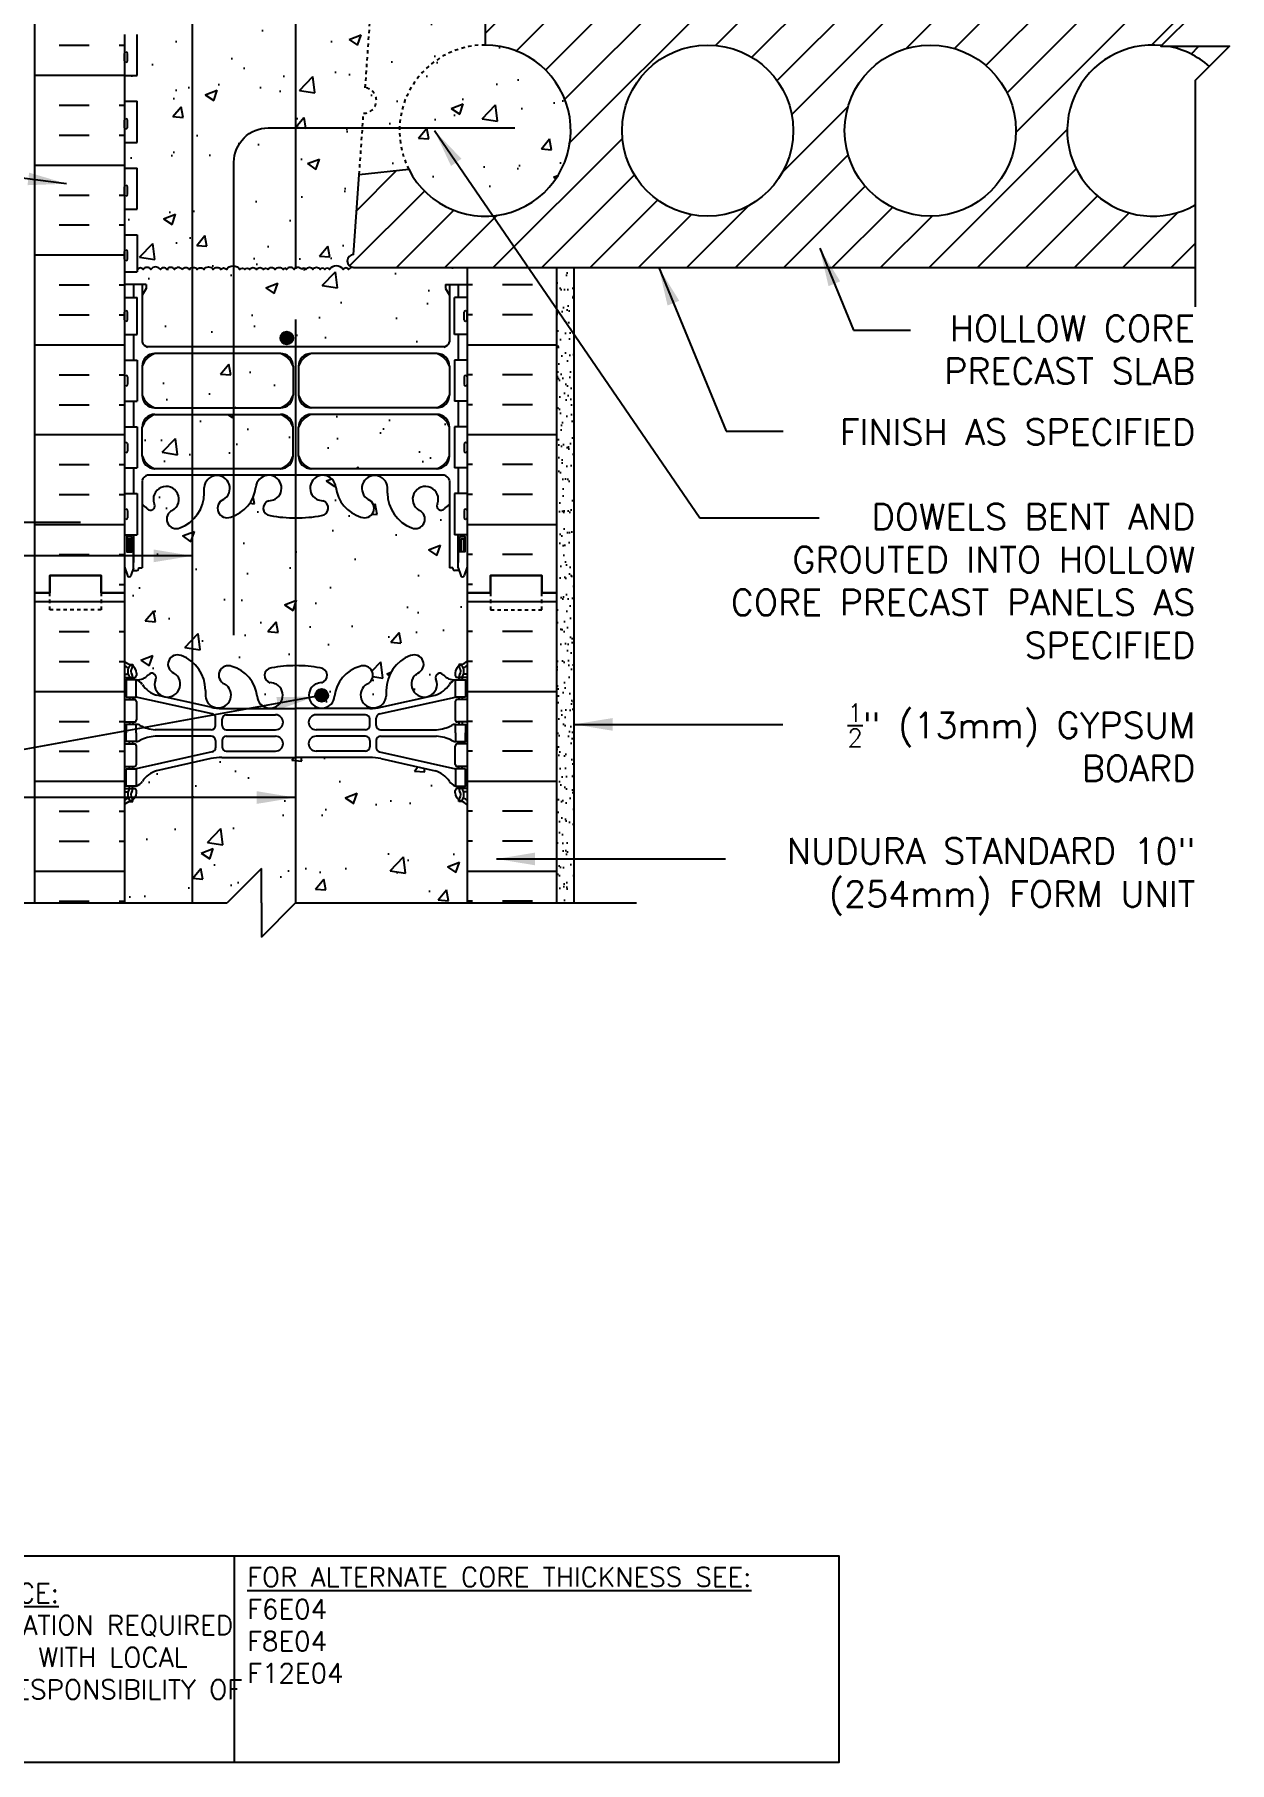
# Model space of a CAD drawing. Header units: inches. Extents: x 98 to 213, y 114 to 192.
# Drawn here: x 177.8 to 212.7, y 113.6 to 164.1 of the extents above; entities that cross this region are included whole.
import ezdxf

# ---------------------------------------------------------------- set-up
doc = ezdxf.new("R2010")
doc.units = ezdxf.units.IN
doc.header["$LTSCALE"] = 0.5
doc.header["$MEASUREMENT"] = 0
doc.linetypes.add('DASHED2', pattern=[0.375, 0.25, -0.125])
doc.linetypes.add('HIDDEN2', pattern=[0.1875, 0.125, -0.0625])
for name, color, linetype in [('HATCH', 12, 'Continuous'), ('Hidden2', 12, 'HIDDEN2'), ('line25', 2, 'Continuous'), ('LINE3', 3, 'Continuous'), ('LINE50', 5, 'Continuous'), ('LINE9', 9, 'Continuous'), ('TEXT', 4, 'Continuous'), ('Web_Edge', 9, 'Continuous')]:
    doc.layers.add(name, color=color, linetype=linetype)
doc.styles.add('DIM', font='romans.shx', dxfattribs={"width": 0.7})
doc.styles.add('ROMANS', font='romans.shx', dxfattribs={"height": 0.75})
doc.styles.get("Standard").update_dxf_attribs({"font": 'romans.shx', "height": 0.75})
doc.dimstyles.new('ext_12', dxfattribs={"dimscale": 12, "dimtxt": 0.09375, "dimasz": 0.09375, "dimexe": 0.09375, "dimexo": 0.0625, "dimgap": 0.0625, "dimtad": 1, "dimdec": 1, "dimzin": 3, "dimdsep": 46, "dimlunit": 4, "dimtxsty": 'DIM', "dimcen": 0.09, "dimdle": 0.09375, "dimclrt": 4, "dimadec": 0, "dimazin": 0, "dimtfac": 1, "dimtdec": 1, "dimtmove": 2, "dimatfit": 3, "dimfxl": 1, "dimfrac": 2, "dimtolj": 1, "dimtzin": 0, "dimarcsym": 0})

msp = doc.modelspace()

# ---------------------------------------------------------------- hatches: boundary and pattern name
at = {"layer": 'HATCH'}
h = msp.add_hatch(dxfattribs=at)
h.set_pattern_fill('AR-CONC', color=256, scale=0.5)
h.set_pattern_definition([(50, (0, 0), (3.5863, -0.31376), [0.375, -4.125]), (355, (0, 0), (-0.693757, 3.76096), [0.3, -3.3]), (100.4514, (0.299, -0.026), (2.892544, 3.4472), [0.3187, -3.50571]), (46.1842, (0, 1), (5.33621, -0.8276), [0.5625, -6.1875]), (96.6356, (0.4447, 0.931), (4.67331, 4.87059), [0.47805, -5.25857]), (351.1842, (0, 1), (4.67331, 4.87059), [0.45, -4.95]), (21, (0.5, 0.75), (2.984535, -2.013094), [0.375, -4.125]), (326, (0.5, 0.75), (1.216577, 3.62575), [0.3, -3.3]), (71.4514, (0.7487, 0.5822), (4.20111, 1.612656), [0.3187, -3.50571]), (37.5, (0, 0), (0.060799, 1.664469), [0, -3.26, 0, -3.35, 0, -3.3125]), (7.5, (0, 0), (1.315348, 1.972059), [0, -1.91, 0, -3.185, 0, -1.2625]), (327.5, (-1.115, 0), (2.669112, -0.1127744), [0, -1.25, 0, -3.9, 0, -5.175]), (317.5, (-1.615, 0), (2.91593, 0.500525), [0, -1.625, 0, -2.59, 0, -3.675])])
h.paths.add_polyline_path([(188.819, 184.714, -1), (189.032, 184.203, 2.155404), (189.571, 184.008), (189.559, 184.03, -0.834375), (189.771, 184.155, 0.23174), (190.128, 184.004), (190.233, 184.004), (190.233, 184.074), (190.186, 184.074, -0.414214), (190.123, 184.137), (190.123, 184.204, -0.249069), (190.233, 184.411), (190.233, 184.453), (190.323, 184.453, 0.08841), (190.469, 184.55), (190.469, 185.271, 0.336749), (189.808, 185.165, 0.520567), (189.421, 185.165, 0.520567), (188.921, 185.165, 0.259173), (188.469, 185.385, 0.259173), (188.018, 185.165, 0.520567), (187.518, 185.165, 0.520567), (187.131, 185.165, 0.336749), (186.469, 185.271, 0.336749), (185.808, 185.165, 0.520567), (185.421, 185.165, 0.520567), (184.921, 185.165, 0.520567), (184.074, 185.165, 0.520567), (183.792, 185.165, 0.520567), (182.897, 185.165, 0.520567), (182.158, 185.165, 0.520567), (181.465, 185.165, 0.520567), (181.244, 185.165, 0.321585), (180.469, 185.191), (180.469, 184.55, 0.088416), (180.615, 184.453), (180.705, 184.453), (180.705, 184.411, -0.249069), (180.815, 184.204), (180.815, 184.137, -0.414214), (180.753, 184.074), (180.705, 184.074), (180.705, 184.004), (180.81, 184.004, 0.231736), (181.168, 184.155, -0.8344), (181.38, 184.03), (181.368, 184.008, 2.155404), (181.907, 184.203, -1), (182.12, 184.714, -0.311223), (182.829, 183.698), (182.829, 183.533, 1.661382), (183.39, 183.886, -1), (183.603, 184.397, -0.30095), (184.34, 183.524, 1.661382), (184.901, 183.877, 0.055617), (184.721, 183.923, -0.843243), (184.756, 184.355, -0.047544), (185.469, 184.42, -0.047544), (186.183, 184.355, -0.843243), (186.218, 183.923, 0.055617), (186.038, 183.877, 1.661382), (186.599, 183.524, -0.30095), (187.336, 184.397, -1), (187.549, 183.886, 1.661382), (188.11, 183.533), (188.11, 183.698, -0.311223)])
h.paths.add_polyline_path([(190.233, 180.497, -0.249069), (190.123, 180.704), (190.123, 180.772, -0.414214), (190.186, 180.834), (190.233, 180.834), (190.233, 180.904), (190.128, 180.904, -0.155529), (189.953, 181.038, 0.180914), (189.535, 181.35), (187.954, 181.703, 0.054974), (187.627, 181.739), (185.469, 181.739), (183.312, 181.739, 0.054974), (182.985, 181.703), (181.404, 181.35, 0.180914), (180.986, 181.038, -0.155529), (180.81, 180.904), (180.705, 180.904), (180.705, 180.834), (180.753, 180.834, -0.414214), (180.815, 180.772), (180.815, 180.704, -0.249069), (180.705, 180.497), (180.705, 180.455), (180.615, 180.455, 0.088416), (180.469, 180.358), (180.469, 177.294), (182.608, 177.294), (183.608, 176.294), (183.608, 178.294), (184.608, 177.294), (190.469, 177.294), (190.469, 180.358, 0.08841), (190.323, 180.455), (190.233, 180.455)])
h.paths.add_polyline_path([(190.469, 174.794), (184.608, 174.794), (183.608, 175.794), (183.608, 173.794), (182.608, 174.794), (180.469, 174.794), (180.469, 171.987, 0.088416), (180.615, 171.889), (180.705, 171.889), (180.705, 171.848, -0.249069), (180.815, 171.641), (180.815, 171.573, -0.414214), (180.753, 171.511), (180.705, 171.511), (180.705, 171.441), (180.81, 171.441, -0.155529), (180.986, 171.307, 0.180914), (181.404, 170.995), (182.985, 170.642, 0.054974), (183.312, 170.606), (185.469, 170.606), (187.627, 170.606, 0.054974), (187.954, 170.642), (189.535, 170.995, 0.180914), (189.953, 171.307, -0.155529), (190.128, 171.441), (190.233, 171.441), (190.233, 171.511), (190.186, 171.511, -0.414214), (190.123, 171.573), (190.123, 171.641, -0.249069), (190.233, 171.848), (190.233, 171.889), (190.323, 171.889, 0.08841), (190.469, 171.987)])
h.paths.add_polyline_path([(190.469, 167.794, 0.08841), (190.323, 167.892), (190.233, 167.892), (190.233, 167.933, -0.249069), (190.123, 168.141), (190.123, 168.208, -0.414214), (190.186, 168.271), (190.233, 168.271), (190.233, 168.341), (190.128, 168.341, 0.231736), (189.771, 168.19, -0.8344), (189.559, 168.315), (189.571, 168.336, 2.155404), (189.032, 168.142, -1), (188.819, 167.631, -0.311223), (188.11, 168.647), (188.11, 168.812, 1.661382), (187.549, 168.459, -1), (187.336, 167.948, -0.30095), (186.599, 168.82, 1.661382), (186.038, 168.468, 0.055617), (186.218, 168.422, -0.843243), (186.183, 167.99, -0.047544), (185.469, 167.925, -0.047544), (184.756, 167.99, -0.843243), (184.721, 168.422, 0.055617), (184.901, 168.468, 1.661382), (184.34, 168.82, -0.30095), (183.603, 167.948, -1), (183.39, 168.459, 1.661382), (182.829, 168.812), (182.829, 168.647, -0.311223), (182.12, 167.631, -1), (181.907, 168.142, 2.155404), (181.368, 168.336), (181.38, 168.315, -0.834375), (181.168, 168.19, 0.23174), (180.81, 168.341), (180.705, 168.341), (180.705, 168.271), (180.753, 168.271, -0.414214), (180.815, 168.208), (180.815, 168.141, -0.249069), (180.705, 167.933), (180.705, 167.892), (180.615, 167.892, 0.088416), (180.469, 167.794), (180.469, 165.794), (180.469, 164.099), (180.545, 164.099), (180.545, 165.101, -0.379483), (181.037, 165.544), (189.781, 165.544), (189.781, 165.584), (189.687, 165.584, -1), (189.687, 165.647), (189.687, 165.772), (190.062, 165.772), (190.062, 165.647, -1), (190.062, 165.584), (189.968, 165.584), (189.968, 165.544), (190.371, 165.544, -0.386179), (190.373, 165.294), (190.997, 165.294), (191.157, 165.294), (191.157, 165.794), (190.469, 165.794)])
h.paths.add_polyline_path([(187.498, 162.546), (187.69, 165.294), (181.039, 165.294, 0.366745), (180.795, 165.083), (180.795, 164.099), (180.834, 164.099), (180.834, 162.899), (180.469, 162.899), (180.469, 162.149), (180.834, 162.149), (180.834, 160.949), (180.469, 160.949), (180.469, 160.199), (180.834, 160.199), (180.834, 158.999), (180.469, 158.999), (180.469, 158.249), (180.834, 158.249), (180.834, 157.26, -0.027214), (180.851, 157.239, -0.520567), (181.011, 157.239, -0.520567), (181.232, 157.239, -0.520567), (181.513, 157.239, -0.520567), (181.699, 157.239, -0.520567), (181.927, 157.239, -0.507124), (182.145, 157.239, -0.507124), (182.364, 157.239, -0.520567), (182.591, 157.239, -0.520567), (182.778, 157.239, -0.520567), (183.059, 157.239, -0.520567), (183.28, 157.239, -0.520567), (183.44, 157.239, -0.520567), (183.838, 157.239, -0.520567), (183.977, 157.239, -0.520567), (184.115, 157.239, -0.520567), (184.321, 157.239, -0.520567), (184.525, 157.239, -0.592026), (184.651, 157.239, -0.507124), (184.87, 157.239, -0.520567), (185.097, 157.239, -0.139223), (185.145, 157.279, -0.139223), (185.194, 157.239, -0.520567), (185.421, 157.239, -0.507124), (185.64, 157.239, -0.592026), (185.766, 157.239, -0.520567), (185.969, 157.239, -0.520567), (186.176, 157.239, -0.520567), (186.314, 157.239, -0.520567), (186.453, 157.239, -0.520567), (186.851, 157.239, -0.520567), (187.011, 157.239, -0.256196), (187.127, 157.297, -0.923848), (187.157, 157.669), (187.321, 160.013), (187.446, 161.8, 0.932515)])
h.paths.add_polyline_path([(190.997, 163.794), (190.997, 165.294), (190.373, 165.294), (189.968, 165.294), (189.968, 164.897), (189.874, 164.709), (189.781, 164.897), (189.781, 165.294), (187.69, 165.294), (187.498, 162.546, -0.932515), (187.446, 161.8), (187.321, 160.013), (188.766, 160.165, -0.559194)])
h.paths.add_polyline_path([(190.997, 163.794, 0.559194), (188.766, 160.165, 1.788289)])
h.paths.add_polyline_path([(189.959, 156.482), (189.839, 156.682), (189.839, 156.794), (190.469, 156.794), (190.469, 157.294), (187.157, 157.294, -0.039583), (187.127, 157.297, 0.256196), (187.011, 157.239, 0.520567), (186.851, 157.239, 0.520567), (186.453, 157.239, 0.520567), (186.314, 157.239, 0.520567), (186.176, 157.239, 0.520567), (185.969, 157.239, 0.520567), (185.766, 157.239, 0.592026), (185.64, 157.239, 0.507124), (185.421, 157.239, 0.520567), (185.194, 157.239, 0.139223), (185.145, 157.279, 0.139223), (185.097, 157.239, 0.520567), (184.87, 157.239, 0.507124), (184.651, 157.239, 0.592026), (184.525, 157.239, 0.520567), (184.321, 157.239, 0.520567), (184.115, 157.239, 0.520567), (183.977, 157.239, 0.520567), (183.838, 157.239, 0.520567), (183.44, 157.239, 0.520567), (183.28, 157.239, 0.520567), (183.059, 157.239, 0.520567), (182.778, 157.239, 0.520567), (182.591, 157.239, 0.520567), (182.364, 157.239, 0.507124), (182.145, 157.239, 0.507124), (181.927, 157.239, 0.520567), (181.699, 157.239, 0.520567), (181.513, 157.239, 0.520567), (181.232, 157.239, 0.520567), (181.011, 157.239, 0.520567), (180.851, 157.239, 0.027214), (180.834, 157.26), (180.834, 157.169), (180.469, 157.169), (180.469, 156.794), (181.099, 156.794), (181.099, 156.682), (180.979, 156.482), (180.979, 155.121, 0.268156), (181.141, 154.973), (189.798, 154.973, 0.268138), (189.959, 155.121)])
h.paths.add_polyline_path([(185.393, 154.41, 0.225652), (185.018, 154.785), (181.354, 154.785, 0.225652), (180.979, 154.41), (180.979, 153.569, 0.225652), (181.354, 153.194), (185.018, 153.194, 0.225652), (185.393, 153.569)])
h.paths.add_polyline_path([(185.393, 152.629, 0.225652), (185.018, 153.004), (181.354, 153.004, 0.225652), (180.979, 152.629), (180.979, 151.788, 0.225652), (181.354, 151.413), (185.018, 151.413, 0.225652), (185.393, 151.788)])
h.paths.add_polyline_path([(189.959, 152.629, 0.225652), (189.584, 153.004), (185.921, 153.004, 0.225652), (185.546, 152.629), (185.546, 151.788, 0.225652), (185.921, 151.413), (189.584, 151.413, 0.225652), (189.959, 151.788)])
h.paths.add_polyline_path([(190.469, 147.794), (190.469, 148.554), (190.384, 148.293, -0.6), (190.284, 148.293), (190.236, 148.443), (190.109, 148.443, -0.414214), (190.059, 148.493), (190.059, 148.523), (189.959, 148.523), (189.959, 150.36, 0.108935), (189.807, 150.247, -0.8344), (189.595, 150.373), (189.607, 150.394, 2.155404), (189.068, 150.2, -1), (188.855, 149.689, -0.311223), (188.146, 150.705), (188.146, 150.87, 1.661382), (187.585, 150.517, -1), (187.372, 150.006, -0.30095), (186.635, 150.878, 1.661382), (186.074, 150.525, 0.055617), (186.254, 150.48, -0.843243), (186.219, 150.047, -0.049932), (185.469, 149.983, -0.049932), (184.72, 150.047, -0.843243), (184.685, 150.48, 0.055617), (184.865, 150.525, 1.661382), (184.304, 150.878, -0.30095), (183.567, 150.006, -1), (183.354, 150.517, 1.661382), (182.793, 150.87), (182.793, 150.705, -0.311223), (182.084, 149.689, -1), (181.871, 150.2, 2.155404), (181.332, 150.394), (181.344, 150.373, -0.834375), (181.132, 150.247, 0.108938), (180.979, 150.36), (180.979, 148.523), (180.879, 148.523), (180.879, 148.493, -0.414214), (180.829, 148.443), (180.703, 148.443), (180.654, 148.293, -0.6), (180.554, 148.293), (180.469, 148.554), (180.469, 147.794), (180.469, 145.794, 0.088416), (180.615, 145.697), (180.705, 145.697), (180.705, 145.655, -0.249069), (180.815, 145.448), (180.815, 145.381, -0.414214), (180.753, 145.318), (180.705, 145.318), (180.705, 145.248), (180.81, 145.248, 0.231736), (181.168, 145.399, -0.8344), (181.38, 145.274), (181.368, 145.252, 2.155404), (181.907, 145.447, -1), (182.12, 145.958, -0.311223), (182.829, 144.942), (182.829, 144.777, 1.661382), (183.39, 145.13, -1), (183.603, 145.641, -0.30095), (184.34, 144.769, 1.661382), (184.901, 145.121, 0.055617), (184.721, 145.167, -0.843243), (184.756, 145.599, -0.047544), (185.469, 145.664, -0.047544), (186.183, 145.599, -0.843243), (186.218, 145.167, 0.055617), (186.038, 145.121, 1.661382), (186.599, 144.769, -0.30095), (187.336, 145.641, -1), (187.549, 145.13, 1.661382), (188.11, 144.777), (188.11, 144.942, -0.311223), (188.819, 145.958, -1), (189.032, 145.447, 2.155404), (189.571, 145.252), (189.559, 145.274, -0.834375), (189.771, 145.399, 0.23174), (190.128, 145.248), (190.233, 145.248), (190.233, 145.318), (190.186, 145.318, -0.414214), (190.123, 145.381), (190.123, 145.448, -0.249069), (190.233, 145.655), (190.233, 145.697), (190.323, 145.697, 0.08841), (190.469, 145.794)])
h.paths.add_polyline_path([(190.469, 141.602, 0.08841), (190.323, 141.699), (190.233, 141.699), (190.233, 141.741, -0.249069), (190.123, 141.948), (190.123, 142.016, -0.414214), (190.186, 142.078), (190.233, 142.078), (190.233, 142.148), (190.128, 142.148, -0.155529), (189.953, 142.282, 0.180914), (189.535, 142.594), (187.954, 142.947, 0.054974), (187.627, 142.983), (185.469, 142.983), (183.312, 142.983, 0.054974), (182.985, 142.947), (181.404, 142.594, 0.180914), (180.986, 142.282, -0.155529), (180.81, 142.148), (180.705, 142.148), (180.705, 142.078), (180.753, 142.078, -0.414214), (180.815, 142.016), (180.815, 141.948, -0.249069), (180.705, 141.741), (180.705, 141.699), (180.615, 141.699, 0.088416), (180.469, 141.602), (180.469, 138.735), (183.462, 138.735), (184.462, 139.735), (184.462, 138.735), (184.462, 137.735), (185.462, 138.735), (190.469, 138.735)])
h = msp.add_hatch(dxfattribs=at)
h.set_pattern_fill('INSUL', color=256, scale=7, style=0)
h.set_pattern_definition([(0, (-2745.6921, -249.215), (0, 2.625), []), (0, (-2745.6921, -248.34), (0, 2.625), [0.875, -0.875]), (0, (-2745.6921, -247.465), (0, 2.625), [0.875, -0.875])])
h.paths.add_polyline_path([(177.844, 147.794), (178.282, 147.794), (178.282, 148.294), (179.782, 148.294), (179.782, 147.794), (180.469, 147.794), (180.469, 165.794), (179.782, 165.794), (179.782, 166.294), (178.282, 166.294), (178.282, 165.794), (177.844, 165.794)])
h = msp.add_hatch(dxfattribs=at)
h.set_pattern_fill('ANSI31', color=256, scale=8, style=0)
edge = h.paths.add_edge_path(flags=16)
edge.add_arc((197.497, 161.294), 2.5, 0, 360)
edge = h.paths.add_edge_path(flags=16)
edge.add_arc((203.997, 161.294), 2.5, 0, 360)
edge = h.paths.add_edge_path()
edge.add_arc((210.497, 161.294), 2.5, 83.9701, 299.6725)
edge.add_line((211.734, 159.122), (211.734, 157.294))
edge.add_line((211.734, 157.294), (190.997, 157.294))
edge.add_line((190.997, 157.294), (187.157, 157.294))
edge.add_line((187.157, 157.294), (187.085, 157.309))
edge.add_line((187.085, 157.309), (187.024, 157.349))
edge.add_line((187.024, 157.349), (186.984, 157.41))
edge.add_line((186.984, 157.41), (186.969, 157.482))
edge.add_line((186.969, 157.482), (186.984, 157.554))
edge.add_line((186.984, 157.554), (187.024, 157.615))
edge.add_line((187.024, 157.615), (187.085, 157.655))
edge.add_line((187.085, 157.655), (187.157, 157.669))
edge.add_line((187.157, 157.669), (187.321, 160.013))
edge.add_line((187.321, 160.013), (188.766, 160.165))
edge.add_line((188.766, 160.165), (189.14, 159.62))
edge.add_line((189.14, 159.62), (189.644, 159.192))
edge.add_line((189.644, 159.192), (190.243, 158.911))
edge.add_line((190.243, 158.911), (190.894, 158.797))
edge.add_line((190.894, 158.797), (191.491, 158.844))
edge.add_line((191.491, 158.844), (192.059, 159.031))
edge.add_line((192.059, 159.031), (192.663, 159.43))
edge.add_line((192.663, 159.43), (193.127, 159.985))
edge.add_line((193.127, 159.985), (193.395, 160.59))
edge.add_line((193.395, 160.59), (193.496, 161.243))
edge.add_line((193.496, 161.243), (193.422, 161.9))
edge.add_line((193.422, 161.9), (193.179, 162.515))
edge.add_line((193.179, 162.515), (192.783, 163.044))
edge.add_line((192.783, 163.044), (192.262, 163.451))
edge.add_line((192.262, 163.451), (191.652, 163.707))
edge.add_line((191.652, 163.707), (190.997, 163.794))
edge.add_line((190.997, 163.794), (190.997, 165.294))
edge.add_line((190.997, 165.294), (211.734, 165.294))
edge.add_line((211.734, 165.294), (211.734, 164.756))
edge.add_line((211.734, 164.756), (210.734, 163.756))
edge.add_line((210.734, 163.756), (212.734, 163.756))
edge.add_line((212.734, 163.756), (212.149, 163.17))
edge.add_line((212.149, 163.17), (211.734, 163.467))
edge.add_arc((210.497, 161.294), 2.5, 60.3275, 79.8865)
edge.add_line((210.936, 163.756), (210.734, 163.756))
edge.add_line((210.734, 163.756), (210.759, 163.781))
h = msp.add_hatch(dxfattribs=at)
h.set_pattern_fill('ANSI31', color=256, scale=8, style=0)
h.paths.add_polyline_path([(197.862, 161.802), (206.165, 161.802), (206.165, 162.927), (197.862, 162.927)], flags=24)
h.paths.add_polyline_path([(197.862, 160.832), (206.308, 160.832), (206.308, 161.957), (197.862, 161.957)], flags=24)
h = msp.add_hatch(dxfattribs=at)
h.set_pattern_fill('INSUL', color=256, scale=7, style=0)
h.set_pattern_definition([(180, (3116.631, -249.215), (0, 2.625), []), (180, (3116.631, -248.34), (0, 2.625), [0.875, -0.875]), (180, (3116.631, -247.465), (0, 2.625), [0.875, -0.875])])
h.paths.add_polyline_path([(193.094, 157.294), (190.469, 157.294), (190.469, 147.794), (191.157, 147.794), (191.157, 148.294), (192.657, 148.294), (192.657, 147.794), (193.094, 147.794)])
h = msp.add_hatch(dxfattribs=at)
h.set_pattern_fill('AR-SAND', color=256, scale=0.25, style=0)
h.set_pattern_definition([(37.5, (17.63575, -10.81183), (-0.01574834, 0.48170594), [0, -0.38, 0, -0.425, 0, -0.40625]), (7.5, (17.63575, -10.81183), (0.4424442, 0.7055365), [0, -0.205, 0, -0.3425, 0, -0.13125]), (327.5, (17.32825, -10.81183), (0.7785355, 0.00141476), [0, -0.125, 0, -0.45, 0, -0.5875]), (317.5, (17.32825, -10.81183), (0.7515317, 0.2194189), [0, -0.0625, 0, -0.295, 0, -0.3375])])
h.paths.add_polyline_path([(193.094, 147.735), (193.094, 138.735), (193.594, 138.735), (193.594, 157.294), (193.094, 157.294)])
h = msp.add_hatch(dxfattribs=at)
h.set_pattern_fill('INSUL', color=256, scale=7, style=0)
h.set_pattern_definition([(0, (-2745.6921, -267.215), (0, 2.625), []), (0, (-2745.6921, -266.34), (0, 2.625), [0.875, -0.875]), (0, (-2745.6921, -265.465), (0, 2.625), [0.875, -0.875])])
h.paths.add_polyline_path([(177.844, 138.735), (180.469, 138.735), (180.469, 147.794), (179.782, 147.794), (179.782, 148.294), (178.282, 148.294), (178.282, 147.794), (177.844, 147.794)])
h = msp.add_hatch(dxfattribs=at)
h.set_pattern_fill('INSUL', color=256, scale=7, style=0)
h.set_pattern_definition([(180, (3116.631, -267.215), (0, 2.625), []), (180, (3116.631, -266.34), (0, 2.625), [0.875, -0.875]), (180, (3116.631, -265.465), (0, 2.625), [0.875, -0.875])])
h.paths.add_polyline_path([(190.469, 138.735), (193.094, 138.735), (193.094, 147.794), (192.657, 147.794), (192.657, 148.294), (191.157, 148.294), (191.157, 147.794), (190.469, 147.794)])
at = {"layer": 'LINE3'}
h = msp.add_hatch(color=256, dxfattribs=at)
h.paths.add_polyline_path([(185.39, 155.269, 0.831395), (185.021, 155.269)])
h.paths.add_polyline_path([(185.393, 155.235, 0.045935), (185.39, 155.269), (185.021, 155.269, 0.045935), (185.018, 155.235, 1)])
h = msp.add_hatch(color=256, dxfattribs=at)
h.paths.add_polyline_path([(186.41, 144.83, 0.831395), (186.041, 144.83)])
h.paths.add_polyline_path([(186.413, 144.796, 0.045935), (186.41, 144.83), (186.041, 144.83, 0.045935), (186.038, 144.796, 1)])

# ---------------------------------------------------------------- linework, layer by layer
at = {"layer": 'HATCH'}
for points in [[(182.145, 157.239, 0.507124), (181.927, 157.239, 0.520567), (181.699, 157.239, 0.520567), (181.513, 157.239, 0.520567), (181.232, 157.239, 0.520567), (181.011, 157.239, 0.520567), (180.851, 157.239, 0.027214), (180.834, 157.26, 0.027214)], [(182.145, 157.239, -0.507124), (182.364, 157.239, -0.520567), (182.591, 157.239, -0.520567), (182.778, 157.239, -0.520567), (183.059, 157.239, -0.520567), (183.28, 157.239, -0.520567), (183.44, 157.239, -0.520567), (183.838, 157.239, -0.520567), (183.977, 157.239, -0.520567), (184.115, 157.239, -0.520567), (184.321, 157.239, -0.520567), (184.525, 157.239, -0.592026), (184.651, 157.239, -0.498871)], [(184.651, 157.239, -0.507124), (184.87, 157.239, -0.520567), (185.097, 157.239, -0.139223), (185.145, 157.279, -0.139223)], [(185.64, 157.239, 0.507124), (185.421, 157.239, 0.520567), (185.194, 157.239, 0.139223), (185.145, 157.279, 0.139223)], [(187.145, 157.295, 0.292142), (187.011, 157.239, 0.520567), (186.851, 157.239, 0.520567), (186.453, 157.239, 0.520567), (186.314, 157.239, 0.520567), (186.176, 157.239, 0.520567), (185.969, 157.239, 0.520567), (185.766, 157.239, 0.592026), (185.64, 157.239)]]:
    msp.add_lwpolyline(points, format="xyb", dxfattribs=at)
at = {"layer": 'Hidden2'}
for p, q in [((187.498, 162.546), (187.69, 165.294)), ((187.321, 160.013), (187.446, 161.8))]:
    msp.add_line(p, q, dxfattribs=at)
for centre, radius, start, end in [((190.997, 161.294), 2.5, 90, 206.8546), ((187.446, 162.175), 0.375, 270, 82)]:
    msp.add_arc(centre, radius, start, end, dxfattribs=at)
at = {"layer": 'line25'}
for p, q in [((190.997, 165.294), (190.997, 163.794)), ((180.469, 164.099), (180.469, 147.794)), ((180.834, 162.899), (180.834, 164.099)), ((180.469, 162.899), (180.834, 162.899)), ((180.469, 162.149), (180.834, 162.149)), ((180.834, 160.949), (180.834, 162.149)), ((180.469, 160.949), (180.834, 160.949)), ((180.469, 160.199), (180.834, 160.199)), ((180.834, 158.999), (180.834, 160.199)), ((187.157, 157.669), (187.321, 160.013)), ((187.321, 160.013), (188.766, 160.165)), ((180.469, 158.999), (180.834, 158.999)), ((180.469, 158.249), (180.834, 158.249)), ((180.834, 158.249), (180.834, 157.169)), ((180.469, 157.169), (180.834, 157.169)), ((187.157, 157.294), (209.734, 157.294)), ((187.157, 157.294), (211.734, 157.294)), ((190.469, 157.294), (190.469, 147.794)), ((180.469, 156.419), (180.834, 156.419)), ((180.834, 155.339), (180.834, 156.419)), ((190.469, 156.419), (190.104, 156.419)), ((190.104, 155.339), (190.104, 156.419)), ((180.469, 155.339), (180.834, 155.339)), ((190.469, 155.339), (190.104, 155.339)), ((180.469, 154.589), (180.834, 154.589)), ((180.834, 154.589), (180.834, 153.389)), ((190.469, 154.589), (190.104, 154.589)), ((190.104, 154.589), (190.104, 153.389)), ((180.469, 153.389), (180.834, 153.389)), ((190.469, 153.389), (190.104, 153.389)), ((180.469, 152.639), (180.834, 152.639)), ((180.834, 152.639), (180.834, 151.439)), ((190.469, 152.639), (190.104, 152.639)), ((190.104, 152.639), (190.104, 151.439)), ((180.469, 151.439), (180.834, 151.439)), ((190.469, 151.439), (190.104, 151.439)), ((180.469, 150.689), (180.834, 150.689)), ((180.834, 150.689), (180.834, 149.489)), ((190.469, 150.689), (190.104, 150.689)), ((190.104, 150.689), (190.104, 149.489)), ((180.469, 149.489), (180.834, 149.489)), ((190.469, 149.489), (190.104, 149.489)), ((180.469, 147.794), (180.469, 138.735)), ((190.469, 147.794), (190.469, 138.735))]:
    msp.add_line(p, q, dxfattribs=at)
for centre in [(197.497, 161.294), (203.997, 161.294)]:
    msp.add_circle(centre, 2.5, dxfattribs=at)
for centre, radius, start, end in [((190.997, 161.294), 2.5, 206.8546, 90), ((210.497, 161.294), 2.5, 83.9701, 299.6725), ((210.497, 161.294), 2.5, 48.6252, 79.8865), ((187.157, 157.482), 0.188, 90, 270)]:
    msp.add_arc(centre, radius, start, end, dxfattribs=at)
at = {"layer": 'LINE3'}
for p, q in [((182.446, 174.794), (182.446, 138.735)), ((185.455, 174.794), (185.455, 157.272)), ((185.455, 155.772), (185.455, 138.729))]:
    msp.add_line(p, q, dxfattribs=at)
msp.add_lwpolyline([(183.663, 146.557), (183.663, 160.373, -0.414214), (184.663, 161.373), (191.862, 161.373)], format="xyb", dxfattribs=at)
for centre in [(185.205, 155.235), (186.225, 144.796)]:
    msp.add_circle(centre, 0.188, dxfattribs=at)
at = {"layer": 'LINE50'}
for p, q in [((177.844, 147.794), (177.844, 165.794)), ((193.094, 147.735), (193.094, 157.294)), ((177.844, 138.735), (177.844, 147.794)), ((193.094, 138.735), (193.094, 147.794))]:
    msp.add_line(p, q, dxfattribs=at)
for points in [[(180.469, 147.794), (179.782, 147.794), (179.782, 148.294), (178.282, 148.294), (178.282, 147.794), (177.844, 147.794)], [(177.844, 147.794), (178.282, 147.794), (178.282, 148.294), (179.782, 148.294), (179.782, 147.794), (180.469, 147.794)], [(190.469, 147.794), (191.157, 147.794), (191.157, 148.294), (192.657, 148.294), (192.657, 147.794), (193.094, 147.794)], [(193.094, 147.794), (192.657, 147.794), (192.657, 148.294), (191.157, 148.294), (191.157, 147.794), (190.469, 147.794)]]:
    msp.add_lwpolyline(points, dxfattribs=at)
at = {"layer": 'LINE9'}
for p, q in [((180.469, 163.329), (180.469, 163.549)), ((180.509, 163.589), (180.509, 163.589)), ((180.549, 163.329), (180.549, 163.549)), ((180.469, 163.494), (180.469, 163.494)), ((180.469, 163.384), (180.469, 163.384)), ((180.509, 163.289), (180.509, 163.289)), ((180.469, 161.379), (180.469, 161.599)), ((180.469, 161.544), (180.469, 161.544)), ((180.509, 161.639), (180.509, 161.639)), ((180.549, 161.379), (180.549, 161.599)), ((180.469, 161.434), (180.469, 161.434)), ((180.509, 161.339), (180.509, 161.339)), ((180.469, 159.429), (180.469, 159.649)), ((180.469, 159.594), (180.469, 159.594)), ((180.509, 159.689), (180.509, 159.689)), ((180.549, 159.429), (180.549, 159.649)), ((180.469, 159.484), (180.469, 159.484)), ((180.509, 159.389), (180.509, 159.389)), ((180.469, 157.539), (180.469, 157.759)), ((180.469, 157.704), (180.469, 157.704)), ((180.469, 157.594), (180.469, 157.594)), ((180.509, 157.799), (180.509, 157.799)), ((180.509, 157.499), (180.509, 157.499)), ((180.549, 157.539), (180.549, 157.759)), ((193.594, 138.735), (193.594, 157.294)), ((180.469, 155.769), (180.469, 155.989)), ((180.509, 156.029), (180.509, 156.029)), ((180.549, 155.769), (180.549, 155.989)), ((190.389, 155.769), (190.389, 155.989)), ((190.429, 156.029), (190.429, 156.029)), ((190.469, 155.769), (190.469, 155.989)), ((180.469, 155.934), (180.469, 155.934)), ((180.469, 155.824), (180.469, 155.824)), ((180.509, 155.729), (180.509, 155.729)), ((190.429, 155.729), (190.429, 155.729)), ((190.469, 155.934), (190.469, 155.934)), ((190.469, 155.824), (190.469, 155.824)), ((180.469, 154.099), (180.469, 153.879)), ((180.469, 154.044), (180.469, 154.044)), ((180.509, 154.139), (180.509, 154.139)), ((180.549, 154.099), (180.549, 153.879)), ((190.389, 154.099), (190.389, 153.879)), ((190.429, 154.139), (190.429, 154.139)), ((190.469, 154.099), (190.469, 153.879)), ((190.469, 154.044), (190.469, 154.044)), ((180.469, 153.934), (180.469, 153.934)), ((180.509, 153.839), (180.509, 153.839)), ((190.429, 153.839), (190.429, 153.839)), ((190.469, 153.934), (190.469, 153.934)), ((180.469, 152.149), (180.469, 151.929)), ((180.469, 152.094), (180.469, 152.094)), ((180.469, 151.984), (180.469, 151.984)), ((180.549, 152.149), (180.549, 151.929)), ((190.389, 152.149), (190.389, 151.929)), ((190.469, 152.149), (190.469, 151.929)), ((190.469, 152.094), (190.469, 152.094)), ((190.469, 151.984), (190.469, 151.984)), ((180.509, 151.889), (180.509, 151.889)), ((190.429, 151.889), (190.429, 151.889)), ((180.469, 150.199), (180.469, 149.979)), ((180.469, 150.144), (180.469, 150.144)), ((180.469, 150.034), (180.469, 150.034)), ((180.509, 150.239), (180.509, 150.239)), ((180.509, 149.939), (180.509, 149.939)), ((180.549, 150.199), (180.549, 149.979)), ((190.389, 150.199), (190.389, 149.979)), ((190.429, 150.239), (190.429, 150.239)), ((190.429, 149.939), (190.429, 149.939)), ((190.469, 150.199), (190.469, 149.979)), ((190.469, 150.144), (190.469, 150.144)), ((190.469, 150.034), (190.469, 150.034)), ((177.334, 149.858), (179.18, 149.858)), ((184.462, 139.735), (183.462, 138.735)), ((184.462, 138.735), (184.462, 139.735)), ((172.175, 138.735), (183.462, 138.735)), ((184.462, 138.735), (184.462, 137.735)), ((184.462, 137.735), (185.462, 138.735)), ((185.462, 138.735), (195.422, 138.735))]:
    msp.add_line(p, q, dxfattribs=at)
msp.add_lwpolyline([(211.734, 170.912), (211.734, 164.756), (210.734, 163.756), (211.734, 163.756), (212.734, 163.756), (211.734, 162.756), (211.734, 156.144)], dxfattribs=at)
at = {"layer": 'LINE9', "linetype": 'DASHED2', "ltscale": 0.15}
for points in [[(179.782, 147.794), (179.782, 147.794), (179.782, 147.294), (178.282, 147.294), (178.282, 147.794), (178.282, 147.794)], [(179.782, 147.794), (179.782, 147.794), (179.782, 147.294), (178.282, 147.294), (178.282, 147.794), (178.282, 147.794)], [(191.157, 147.794), (191.157, 147.794), (191.157, 147.294), (192.657, 147.294), (192.657, 147.794), (192.657, 147.794)], [(191.157, 147.794), (191.157, 147.794), (191.157, 147.294), (192.657, 147.294), (192.657, 147.794), (192.657, 147.794)]]:
    msp.add_lwpolyline(points, dxfattribs=at)
at = {"layer": 'LINE9'}
for centre, start, end in [((180.509, 163.549), 90, 180), ((180.509, 163.549), 360, 90), ((180.509, 163.329), 180, 270), ((180.509, 163.329), 270, 0), ((180.509, 161.599), 90, 180), ((180.509, 161.599), 360, 90), ((180.509, 161.379), 180, 270), ((180.509, 161.379), 270, 0), ((180.509, 159.649), 90, 180), ((180.509, 159.649), 360, 90), ((180.509, 159.429), 180, 270), ((180.509, 159.429), 270, 0), ((180.509, 157.759), 90, 180), ((180.509, 157.539), 180, 270), ((180.509, 157.759), 360, 90), ((180.509, 157.539), 270, 0), ((180.509, 155.989), 90, 180), ((180.509, 155.989), 360, 90), ((190.429, 155.989), 90, 180), ((190.429, 155.989), 0, 90), ((180.509, 155.769), 180, 270), ((180.509, 155.769), 270, 0), ((190.429, 155.769), 180, 270), ((190.429, 155.769), 270, 0), ((180.509, 154.099), 90, 180), ((180.509, 154.099), 0, 90), ((190.429, 154.099), 90, 180), ((190.429, 154.099), 360, 90), ((180.509, 153.879), 180, 270), ((180.509, 153.879), 270, 0), ((190.429, 153.879), 180, 270), ((190.429, 153.879), 270, 0), ((180.509, 152.149), 90, 180), ((180.509, 152.149), 0, 90), ((190.429, 152.149), 90, 180), ((190.429, 152.149), 360, 90), ((180.509, 151.929), 180, 270), ((180.509, 151.929), 270, 0), ((190.429, 151.929), 180, 270), ((190.429, 151.929), 270, 0), ((180.509, 150.199), 90, 180), ((180.509, 149.979), 180, 270), ((180.509, 150.199), 0, 90), ((180.509, 149.979), 270, 0), ((190.429, 150.199), 90, 180), ((190.429, 149.979), 180, 270), ((190.429, 150.199), 360, 90), ((190.429, 149.979), 270, 0)]:
    msp.add_arc(centre, 0.04, start, end, dxfattribs=at)
at = {"layer": 'TEXT'}
msp.add_lwpolyline([(170.686, 119.662), (183.67, 119.662), (183.67, 113.624), (170.686, 113.624)], close=True, dxfattribs=at)
msp.add_lwpolyline([(183.67, 119.662), (201.331, 119.662), (201.331, 113.624), (183.67, 113.624)], dxfattribs=at)
at = {"layer": 'Web_Edge'}
for p, q in [((181.099, 156.794), (180.469, 156.794)), ((180.979, 156.794), (180.979, 155.121)), ((181.099, 156.682), (180.979, 156.482)), ((181.099, 156.682), (180.979, 156.482)), ((181.099, 156.794), (181.099, 156.682)), ((181.099, 156.794), (181.099, 156.682)), ((189.839, 156.794), (190.469, 156.794)), ((189.839, 156.794), (190.469, 156.794)), ((189.839, 156.794), (189.839, 156.682)), ((189.839, 156.794), (189.839, 156.682)), ((189.839, 156.682), (189.959, 156.482)), ((189.839, 156.682), (189.959, 156.482)), ((189.959, 156.794), (189.959, 155.121)), ((189.798, 154.973), (181.141, 154.973)), ((185.018, 154.785), (181.354, 154.785)), ((189.584, 154.785), (185.921, 154.785)), ((180.979, 154.41), (180.979, 153.569)), ((185.393, 154.41), (185.393, 153.569)), ((185.546, 154.411), (185.546, 153.57)), ((189.959, 154.41), (189.959, 153.569)), ((181.354, 153.194), (185.018, 153.194)), ((181.354, 153.004), (185.018, 153.004)), ((189.584, 153.194), (185.921, 153.194)), ((189.584, 153.004), (185.921, 153.004)), ((180.979, 151.788), (180.979, 152.629)), ((185.393, 151.788), (185.393, 152.629)), ((185.546, 151.787), (185.546, 152.628)), ((189.959, 151.788), (189.959, 152.629)), ((180.979, 151.077), (180.979, 148.523)), ((189.798, 151.225), (181.141, 151.225)), ((185.018, 151.413), (181.354, 151.413)), ((189.584, 151.413), (185.921, 151.413)), ((189.959, 151.077), (189.959, 148.523)), ((182.793, 150.705), (182.793, 150.87)), ((188.146, 150.705), (188.146, 150.87)), ((181.332, 150.394), (181.344, 150.373)), ((189.607, 150.394), (189.595, 150.373)), ((180.729, 148.523), (180.729, 149.489)), ((190.209, 148.523), (190.209, 149.489)), ((180.469, 148.554), (180.554, 148.293)), ((180.729, 148.523), (180.654, 148.293)), ((180.703, 148.443), (180.829, 148.443)), ((180.879, 148.523), (180.979, 148.523)), ((180.879, 148.523), (180.879, 148.493)), ((180.879, 148.493), (180.879, 148.493)), ((190.059, 148.523), (189.959, 148.523)), ((190.059, 148.523), (190.059, 148.493)), ((190.059, 148.493), (190.059, 148.493)), ((190.236, 148.443), (190.109, 148.443)), ((190.209, 148.523), (190.284, 148.293)), ((190.469, 148.554), (190.384, 148.293)), ((180.469, 145.418), (180.547, 145.418)), ((180.615, 145.697), (180.705, 145.697)), ((180.705, 145.697), (180.705, 145.655)), ((180.815, 145.448), (180.815, 145.381)), ((190.123, 145.448), (190.123, 145.381)), ((190.323, 145.697), (190.233, 145.697)), ((190.233, 145.697), (190.233, 145.655)), ((190.469, 145.418), (190.392, 145.418)), ((180.469, 145.318), (180.753, 145.318)), ((180.615, 145.318), (180.615, 145.248)), ((180.705, 145.318), (180.705, 145.248)), ((181.368, 145.252), (181.38, 145.274)), ((182.829, 144.942), (182.829, 144.777)), ((188.11, 144.942), (188.11, 144.777)), ((189.571, 145.252), (189.559, 145.274)), ((190.469, 145.318), (190.186, 145.318)), ((190.233, 145.318), (190.233, 145.248)), ((190.323, 145.318), (190.323, 145.248)), ((180.469, 144.678), (180.753, 144.678)), ((180.615, 144.748), (180.615, 144.678)), ((180.705, 144.748), (180.705, 144.678)), ((183.028, 144.252), (180.81, 144.748)), ((180.815, 144.616), (180.815, 144.081)), ((182.985, 144.45), (181.404, 144.803)), ((183.312, 144.414), (185.469, 144.414)), ((187.627, 144.414), (185.469, 144.414)), ((187.911, 144.252), (190.128, 144.748)), ((187.954, 144.45), (189.535, 144.803)), ((190.123, 144.616), (190.123, 144.081)), ((190.469, 144.678), (190.186, 144.678)), ((190.233, 144.748), (190.233, 144.678)), ((190.323, 144.748), (190.323, 144.678)), ((180.469, 144.018), (180.753, 144.018)), ((180.615, 144.018), (180.615, 143.948)), ((180.705, 144.018), (180.705, 143.948)), ((183.126, 143.917), (183.126, 144.13)), ((183.313, 143.918), (183.313, 144.102)), ((183.438, 144.227), (184.878, 144.227)), ((187.501, 144.227), (186.061, 144.227)), ((187.626, 143.918), (187.626, 144.102)), ((187.813, 143.917), (187.813, 144.13)), ((190.469, 144.018), (190.186, 144.018)), ((190.233, 144.018), (190.233, 143.948)), ((190.323, 144.018), (190.323, 143.948)), ((180.469, 143.378), (180.753, 143.378)), ((180.615, 143.378), (180.615, 143.448)), ((180.705, 143.378), (180.705, 143.448)), ((183.001, 143.792), (181.363, 143.792)), ((183.001, 143.604), (181.363, 143.604)), ((183.126, 143.479), (183.126, 143.267)), ((183.313, 143.478), (183.313, 143.294)), ((183.438, 143.793), (184.878, 143.793)), ((183.438, 143.603), (184.878, 143.603)), ((187.501, 143.793), (186.061, 143.793)), ((187.501, 143.603), (186.061, 143.603)), ((187.626, 143.478), (187.626, 143.294)), ((187.813, 143.479), (187.813, 143.267)), ((187.938, 143.792), (189.576, 143.792)), ((187.938, 143.604), (189.576, 143.604)), ((190.469, 143.378), (190.186, 143.378)), ((190.233, 143.378), (190.233, 143.448)), ((190.323, 143.378), (190.323, 143.448)), ((183.028, 143.145), (180.81, 142.648)), ((180.815, 142.781), (180.815, 143.316)), ((182.985, 142.947), (181.404, 142.594)), ((183.312, 142.983), (185.469, 142.983)), ((183.438, 143.169), (184.878, 143.169)), ((187.627, 142.983), (185.469, 142.983)), ((187.501, 143.169), (186.061, 143.169)), ((187.911, 143.145), (190.128, 142.648)), ((187.954, 142.947), (189.535, 142.594)), ((190.123, 142.781), (190.123, 143.316)), ((180.469, 142.718), (180.753, 142.718)), ((180.615, 142.648), (180.615, 142.718)), ((180.705, 142.648), (180.705, 142.718)), ((190.469, 142.718), (190.186, 142.718)), ((190.233, 142.648), (190.233, 142.718)), ((190.323, 142.648), (190.323, 142.718)), ((180.469, 142.078), (180.753, 142.078)), ((180.469, 141.978), (180.547, 141.978)), ((180.615, 142.078), (180.615, 142.148)), ((180.705, 142.078), (180.705, 142.148)), ((180.815, 141.948), (180.815, 142.016)), ((190.123, 141.948), (190.123, 142.016)), ((190.469, 142.078), (190.186, 142.078)), ((190.233, 142.078), (190.233, 142.148)), ((190.323, 142.078), (190.323, 142.148)), ((190.469, 141.978), (190.392, 141.978)), ((180.615, 141.699), (180.705, 141.699)), ((180.705, 141.699), (180.705, 141.741)), ((190.233, 141.699), (190.233, 141.741)), ((190.323, 141.699), (190.233, 141.699))]:
    msp.add_line(p, q, dxfattribs=at)
for points in [[(180.729, 156.794), (180.729, 156.419)], [(190.209, 156.794), (190.209, 156.419)], [(180.729, 155.339), (180.729, 154.589)], [(190.209, 155.339), (190.209, 154.589)], [(180.729, 153.389), (180.729, 152.639)], [(190.209, 153.389), (190.209, 152.639)], [(180.729, 151.439), (180.729, 150.689)], [(190.209, 151.439), (190.209, 150.689)], [(180.729, 149.489), (180.729, 148.673)], [(190.209, 149.489), (190.209, 148.673)], [(180.81, 143.698), (180.81, 143.948), (180.51, 143.948), (180.51, 143.698)], [(190.128, 143.698), (190.128, 143.948), (190.428, 143.948), (190.428, 143.698)], [(180.81, 143.698), (180.81, 143.448), (180.51, 143.448), (180.51, 143.698)], [(190.128, 143.698), (190.128, 143.448), (190.428, 143.448), (190.428, 143.698)]]:
    msp.add_lwpolyline(points, dxfattribs=at)
for points in [[(180.679, 149.433), (180.529, 149.433), (180.529, 148.993), (180.679, 148.993)], [(190.259, 149.433), (190.409, 149.433), (190.409, 148.993), (190.259, 148.993)], [(180.639, 149.373), (180.569, 149.373), (180.569, 148.993), (180.639, 148.993)], [(190.299, 149.373), (190.369, 149.373), (190.369, 148.993), (190.299, 148.993)], [(180.51, 144.748), (180.81, 144.748), (180.81, 145.248), (180.51, 145.248)], [(190.428, 144.748), (190.128, 144.748), (190.128, 145.248), (190.428, 145.248)], [(180.51, 142.648), (180.81, 142.648), (180.81, 142.148), (180.51, 142.148)], [(190.428, 142.648), (190.128, 142.648), (190.128, 142.148), (190.428, 142.148)]]:
    msp.add_lwpolyline(points, close=True, dxfattribs=at)
for centre, radius, start, end in [((181.188, 155.186), 0.219, 197.388, 257.4322), ((189.751, 155.186), 0.219, 282.5678, 342.6083), ((181.561, 154.203), 0.617, 109.5682, 160.4318), ((181.354, 154.41), 0.375, 90, 180), ((184.811, 154.203), 0.617, 19.5682, 70.4318), ((185.018, 154.41), 0.375, 360, 90), ((186.128, 154.203), 0.617, 109.5682, 160.4318), ((185.921, 154.41), 0.375, 90, 180), ((189.378, 154.203), 0.617, 19.5682, 70.4318), ((189.584, 154.41), 0.375, 360, 90), ((181.561, 153.776), 0.617, 199.5682, 250.4318), ((181.354, 153.569), 0.375, 180, 270), ((184.811, 153.776), 0.617, 289.5682, 340.4318), ((185.018, 153.569), 0.375, 270, 0), ((186.128, 153.776), 0.617, 199.5682, 250.4318), ((185.921, 153.569), 0.375, 180, 270), ((189.378, 153.776), 0.617, 289.5682, 340.4318), ((189.584, 153.569), 0.375, 270, 0), ((181.561, 152.422), 0.617, 109.5682, 160.4318), ((181.354, 152.629), 0.375, 90, 180), ((184.811, 152.422), 0.617, 19.5682, 70.4318), ((185.018, 152.629), 0.375, 360, 90), ((186.128, 152.422), 0.617, 109.5682, 160.4318), ((185.921, 152.629), 0.375, 90, 180), ((189.378, 152.422), 0.617, 19.5682, 70.4318), ((189.584, 152.629), 0.375, 360, 90), ((181.561, 151.995), 0.617, 199.5682, 250.4318), ((181.354, 151.788), 0.375, 180, 270), ((184.811, 151.995), 0.617, 289.5682, 340.4318), ((185.018, 151.788), 0.375, 270, 0), ((186.128, 151.995), 0.617, 199.5682, 250.4318), ((185.921, 151.788), 0.375, 180, 270), ((189.378, 151.995), 0.617, 289.5682, 340.4318), ((189.584, 151.788), 0.375, 270, 0), ((181.188, 151.012), 0.219, 102.5678, 162.6118), ((183.167, 150.842), 0.375, 299.9315, 175.7552), ((184.677, 150.85), 0.375, 299.9315, 175.7552), ((186.261, 150.85), 0.375, 4.2448, 240.0685), ((187.772, 150.842), 0.375, 4.2448, 240.0685), ((189.751, 151.012), 0.219, 17.3917, 77.4322), ((181.683, 150.525), 0.375, 299.9315, 200.3757), ((181.702, 150.711), 1.092, 290.5175, 359.6668), ((183.46, 150.261), 0.277, 112.68, 292.68), ((183.276, 150.998), 1.034, 286.3365, 353.3331), ((184.739, 150.267), 0.22, 104.2604, 264.8165), ((184.571, 151.306), 0.834, 277.8937, 290.6271), ((186.368, 151.306), 0.834, 249.3729, 262.1063), ((186.199, 150.267), 0.22, 275.1835, 75.7396), ((187.662, 150.998), 1.034, 186.6669, 253.6635), ((187.478, 150.261), 0.277, 247.32, 67.32), ((189.237, 150.711), 1.092, 180.3332, 249.4825), ((189.255, 150.525), 0.375, 339.6243, 240.0685), ((180.799, 149.958), 0.441, 41.0127, 65.8813), ((181.226, 150.329), 0.125, 221.0127, 20.3757), ((181.977, 149.944), 0.277, 112.68, 292.68), ((185.416, 153.76), 3.777, 259.3725, 270.8066), ((185.523, 153.76), 3.777, 269.1934, 280.6275), ((188.962, 149.944), 0.277, 247.32, 67.32), ((189.712, 150.329), 0.125, 159.6243, 318.9873), ((190.14, 149.958), 0.441, 114.1182, 138.9873), ((180.829, 148.493), 0.05, 270, 0), ((190.109, 148.493), 0.05, 180, 270), ((180.604, 148.32), 0.0567, 208.0725, 331.9275), ((190.334, 148.32), 0.0567, 208.0725, 331.9275), ((182.013, 145.702), 0.277, 67.32, 247.32), ((181.738, 144.936), 1.092, 0.3332, 69.4825), ((189.201, 144.936), 1.092, 110.5175, 179.6668), ((188.926, 145.702), 0.277, 292.68, 112.68), ((180.815, 146.155), 0.5, 226.2109, 250.5288), ((180.815, 146.155), 0.6, 234.7832, 245.0748), ((180.548, 145.438), 0.0196, 269.4032, 15.4901), ((180.809, 145.503), 0.25, 140.1145, 222.4609), ((180.553, 145.592), 0.021, 343.464, 63.9957), ((180.651, 145.634), 0.045, 321.448, 139.1879), ((180.658, 145.364), 0.045, 222.4609, 42.4609), ((180.565, 145.448), 0.25, 0, 70.5288), ((180.809, 145.503), 0.16, 140.0001, 222.4609), ((180.753, 145.381), 0.0625, 270, 0), ((180.835, 145.689), 0.441, 266.7976, 318.9873), ((181.262, 145.317), 0.125, 339.6243, 138.9873), ((181.719, 145.122), 0.375, 159.6243, 60.0685), ((183.496, 145.385), 0.277, 67.32, 247.32), ((183.312, 144.648), 1.034, 6.6669, 73.6635), ((184.775, 145.38), 0.22, 95.1835, 255.7396), ((185.452, 141.887), 3.777, 89.7394, 100.6275), ((185.487, 141.887), 3.777, 79.3725, 90.2606), ((186.163, 145.38), 0.22, 284.2604, 84.8165), ((187.626, 144.648), 1.034, 106.3365, 173.3331), ((187.442, 145.385), 0.277, 292.68, 112.68), ((189.219, 145.122), 0.375, 119.9315, 20.3757), ((189.676, 145.317), 0.125, 41.0127, 200.3757), ((190.104, 145.689), 0.441, 221.0127, 273.2024), ((190.373, 145.448), 0.25, 109.4712, 180), ((190.186, 145.381), 0.0625, 180, 270), ((190.281, 145.364), 0.045, 137.5391, 317.5391), ((190.288, 145.634), 0.045, 40.8121, 218.552), ((190.13, 145.503), 0.16, 317.5391, 39.9999), ((190.123, 146.155), 0.5, 289.4712, 313.7878), ((190.13, 145.503), 0.25, 317.5391, 39.8855), ((190.386, 145.592), 0.021, 116.0043, 196.536), ((190.391, 145.438), 0.0196, 164.5099, 270.5968), ((190.123, 146.155), 0.6, 294.9252, 305.2168), ((180.688, 144.906), 0.364, 34.9775, 70.3387), ((181.611, 145.517), 0.743, 212.7919, 253.8107), ((183.203, 144.805), 0.375, 184.2448, 60.0685), ((184.713, 144.796), 0.375, 184.2448, 60.0685), ((184.607, 144.341), 0.834, 69.3729, 82.1063), ((186.225, 144.796), 0.375, 119.9315, 355.7552), ((186.332, 144.341), 0.834, 97.8937, 110.6271), ((187.736, 144.805), 0.375, 119.9315, 355.7552), ((189.328, 145.517), 0.743, 286.1893, 327.2081), ((190.251, 144.906), 0.364, 109.6613, 145.0225), ((180.753, 144.616), 0.0625, 0, 90), ((183.312, 145.914), 1.5, 257.4135, 270), ((187.627, 145.914), 1.5, 270, 282.5865), ((190.186, 144.616), 0.0625, 90, 180), ((180.753, 144.081), 0.0625, 270, 0), ((180.806, 143.73), 0.219, 60.4937, 88.92), ((181.452, 144.959), 1.17, 242.6365, 265.6505), ((183.001, 143.917), 0.125, 270, 0), ((183.001, 144.13), 0.125, 0, 77.3767), ((183.438, 144.102), 0.125, 90, 180), ((183.438, 143.918), 0.125, 180, 270), ((184.878, 144.01), 0.217, 270, 90), ((186.061, 144.01), 0.217, 90, 270), ((187.501, 144.102), 0.125, 0, 90), ((187.501, 143.918), 0.125, 270, 360), ((187.938, 144.13), 0.125, 102.6233, 180), ((187.938, 143.917), 0.125, 180, 270), ((189.487, 144.959), 1.17, 274.3495, 297.3635), ((190.133, 143.73), 0.219, 91.08, 119.5063), ((190.186, 144.081), 0.0625, 180, 270), ((180.753, 143.316), 0.0625, 0, 90), ((180.806, 143.667), 0.219, 271.08, 299.5063), ((181.452, 142.437), 1.17, 94.3495, 117.3635), ((183.001, 143.479), 0.125, 0, 90), ((183.438, 143.478), 0.125, 90, 180), ((184.878, 143.386), 0.217, 270, 90), ((186.061, 143.386), 0.217, 90, 270), ((187.501, 143.478), 0.125, 0, 90), ((187.938, 143.479), 0.125, 90, 180), ((189.487, 142.437), 1.17, 62.6365, 85.6505), ((190.133, 143.667), 0.219, 240.4937, 268.92), ((190.186, 143.316), 0.0625, 90, 180), ((183.312, 141.483), 1.5, 90, 102.5865), ((183.001, 143.267), 0.125, 282.6233, 0), ((183.438, 143.294), 0.125, 180, 270), ((187.501, 143.294), 0.125, 270, 0), ((187.627, 141.483), 1.5, 77.4135, 90), ((187.938, 143.267), 0.125, 180, 257.3767), ((180.753, 142.781), 0.0625, 270, 0), ((181.611, 141.88), 0.743, 106.1893, 147.2081), ((189.328, 141.88), 0.743, 32.7919, 73.8107), ((190.186, 142.781), 0.0625, 180, 270), ((180.548, 141.959), 0.0196, 344.5099, 90.5968), ((180.809, 141.894), 0.25, 137.5391, 219.8855), ((180.658, 142.032), 0.045, 317.5391, 137.5391), ((180.809, 141.894), 0.16, 137.5391, 219.9999), ((180.565, 141.948), 0.25, 289.4712, 360), ((180.753, 142.016), 0.0625, 360, 90), ((180.688, 142.491), 0.364, 289.6613, 325.0225), ((190.251, 142.491), 0.364, 214.9775, 250.3387), ((190.186, 142.016), 0.0625, 90, 180), ((190.373, 141.948), 0.25, 180, 250.5288), ((190.281, 142.032), 0.045, 42.4609, 222.4609), ((190.13, 141.894), 0.16, 320.0001, 42.4609), ((190.13, 141.894), 0.25, 320.1145, 42.4609), ((190.391, 141.959), 0.0196, 89.4032, 195.4901), ((180.815, 141.241), 0.6, 114.9252, 125.2168), ((180.815, 141.241), 0.5, 109.4712, 133.7891), ((180.553, 141.804), 0.021, 296.0043, 16.536), ((180.651, 141.763), 0.045, 220.8121, 38.552), ((190.288, 141.763), 0.045, 141.448, 319.1879), ((190.123, 141.241), 0.5, 46.2122, 70.5288), ((190.386, 141.804), 0.021, 163.464, 243.9957), ((190.123, 141.241), 0.6, 54.7842, 65.0748)]:
    msp.add_arc(centre, radius, start, end, dxfattribs=at)
for points in [[(183.313, 143.923), (183.313, 144.097)], [(187.626, 143.923), (187.626, 144.097)], [(183.313, 143.473), (183.313, 143.299)], [(187.626, 143.473), (187.626, 143.299)]]:
    msp.add_open_spline(points, degree=1, dxfattribs=at)

# ---------------------------------------------------------------- texts
at = {"layer": 'TEXT', "char_height": 0.75, "attachment_point": 3, "style": 'ROMANS'}
for s, insert, width in [('HOLLOW CORE PRECAST SLAB', (211.734, 155.892), 12.93494), ('FINISH AS SPECIFIED', (211.734, 152.864), 15.67841), ('DOWELS BENT AND GROUTED INTO HOLLOW CORE PRECAST PANELS AS SPECIFIED', (211.734, 150.387), 15.19972), ('\\A1;{\\H0.7x;\\S1/2;}" (13mm) GYPSUM \\PBOARD', (211.734, 144.55), 17.21743), ('NUDURA STANDARD 10" (254mm) FORM UNIT', (211.734, 140.622), 17.21743)]:
    msp.add_mtext(s, dxfattribs=dict(at, insert=insert, width=width))
at = {"layer": 'TEXT', "char_height": 0.5625, "attachment_point": 4}
for s, insert, width in [('{\\LFOR ALTERNATE CORE THICKNESS SEE:\\P}F6E04\\PF8E04\\PF12E04', (184.045, 117.636), 23.33295), ('{\\LDISCLAIMER NOTICE:}\\PSPECIFIC INFORMATION REQUIRED FOR COMPLIANCE WITH LOCAL CODES IS THE RESPONSIBILITY OF THE DESIGNER', (171.053, 116.696), 14.00235)]:
    msp.add_mtext(s, dxfattribs=dict(at, insert=insert, width=width))

# ---------------------------------------------------------------- leaders
at = {"layer": 'TEXT'}
for points, override in [([(189.518, 161.294), (197.272, 149.982), (200.749, 149.982)], {"dimgap": 0.0625, "dimtad": 0}), ([(178.773, 159.742), (169.25, 160.939), (166.889, 160.939)], {"dimtad": 0}), ([(200.769, 157.86), (201.753, 155.467), (203.422, 155.467)], {"dimgap": 0.0625, "dimtad": 0}), ([(196.068, 157.294), (198.035, 152.51), (199.704, 152.51)], {"dimgap": 0.0625, "dimtad": 0}), ([(182.446, 148.871), (168.718, 148.871)], {"dimgap": 0.0625, "dimtad": 0}), ([(186.041, 144.763), (169.75, 141.811), (162.296, 141.811)], {"dimgap": 0.0625, "dimtad": 0}), ([(193.594, 143.948), (199.694, 143.948)], {"dimgap": 0.0625, "dimtad": 0}), ([(185.455, 141.811), (169.75, 141.811), (162.296, 141.811)], {"dimgap": 0.0625, "dimtad": 0}), ([(191.331, 140.017), (198.02, 140.017)], {"dimgap": 0.0625, "dimtad": 0})]:
    msp.add_leader(points, dimstyle='ext_12', override=override, dxfattribs=at)

doc.saveas('drawing.dxf')
